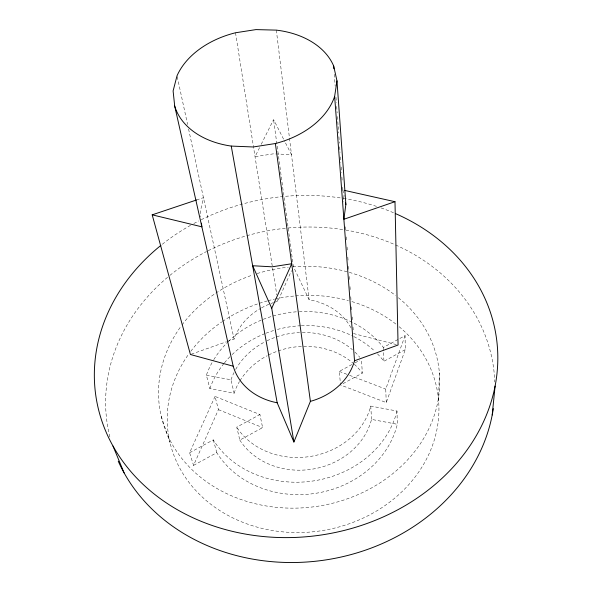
<?xml version="1.0" encoding="UTF-8"?>
<svg xmlns="http://www.w3.org/2000/svg" width="592" height="592" viewBox="0 0 592 592"><rect width="100%" height="100%" fill="white"/><g stroke="black" fill="none" stroke-linecap="round" stroke-linejoin="round"><path stroke-width="0.44" stroke-dasharray="2.96 2.22" d="M438.576 400.355L439.375 372.745M351.937 364.524L339.275 371.406L340.563 385L386.258 402.567L405.268 349.628L405.083 335.634L383.364 347.437A98.879 85.041 -8.4 0 0 299.411 311.636M386.258 402.567L385.74 389.085L405.083 335.634M215.037 396.433L189.618 452.747L193.554 465.379L218.433 409.657L215.037 396.433L259.932 414.526L262.604 427.624L239.819 440.085L236.733 427.135L259.932 414.526M274.259 302.342A62.523 52.399 -8.4 0 1 277.811 301.291L291.493 270.662M259.57 147.623L255.034 156.695L273.252 153.853L291.471 154.608L285.233 142.391M261.22 144.322L273.585 119.591L284.819 141.577M193.554 465.379L216.805 452.665A97.192 84.242 -8.4 0 0 315.847 493.291A97.192 84.242 -8.4 0 0 397.313 424.301L396.988 411.026L370.762 406.09A72.468 62.293 -8.4 0 1 310.141 456.484A72.468 62.293 -8.4 0 1 236.733 427.135M342.983 383.675L362.348 373.093L361.431 359.366M377.481 353.861A97.192 84.242 -8.4 0 1 383.912 361.305L405.268 349.628M189.618 452.747L213.298 439.871A98.879 85.041 -8.4 0 0 314.026 480.837A98.879 85.041 -8.4 0 0 396.988 411.026M355.096 362.807L359.847 360.225M191.275 354.208L226.373 341.799M227.232 341.495L234.077 339.075A62.523 52.399 -8.4 0 1 260.791 308.262M196.492 199.992L203.441 197.669L200.2 212.239L200.718 216.79M206.379 375.173L231.006 379.805L234.106 393.206L209.879 388.589L206.379 375.173A98.879 85.041 -8.4 0 1 213.335 360.402M239.819 440.085A71.24 61.709 -8.4 0 0 312.006 469.204A71.24 61.709 -8.4 0 0 371.539 419.395L397.313 424.301M353.476 333.533L396.292 344.574M339.275 371.406L348.74 375.01M349.598 375.335L385.74 389.085M218.433 409.657L262.604 427.624M350.849 327.672A62.523 52.399 -8.4 0 0 309.128 299.774L293.343 266.526L273.585 119.591M161.253 416.383L169.985 442.527M213.298 439.871L216.805 452.665M177.223 76.671L187.59 124.527M188.574 129.041L234.077 339.075M342.857 190.002L344.174 196.285M235.512 32.767L276.804 294.927M277.522 299.478L277.811 301.291M276.338 30.125L289.362 137.218M289.473 138.128L309.128 299.774M334.288 74.274L335.176 86.217M335.99 97.236L336.397 102.749M336.67 106.427L337.144 112.85M337.418 116.528L338.099 125.711M338.165 126.629L338.639 133.059M338.913 136.737L339.386 143.16M339.66 146.838L340.067 152.351M340.407 156.939L340.814 162.452M341.155 167.04L341.562 172.553M341.902 177.149L342.243 181.737M342.65 187.25L342.99 191.845M343.33 196.448L343.737 201.968M345.58 226.81L345.92 231.405M346.327 236.926L346.668 241.529M347.075 247.049L347.349 250.727M347.83 257.172L348.096 260.85M348.51 266.37L348.851 270.973M349.258 276.494L349.532 280.171M350.005 286.609L350.279 290.295M350.753 296.733L351.026 300.41M351.5 306.856L351.774 310.534M352.255 316.972L352.455 319.732M353.002 327.095L353.209 329.855M370.762 406.09L371.539 419.395M383.364 347.437L383.912 361.305M399.171 326.725A136.219 118.193 -8.4 0 1 405.809 487.823A136.219 118.193 -8.4 0 1 221.808 511.836A136.219 118.193 -8.4 0 1 188.633 354.201M190.765 351.315A136.219 118.193 -8.4 0 1 221.711 321.974M222.466 321.463A136.219 118.193 -8.4 0 1 267.318 300.914M268.198 300.669A136.219 118.193 -8.4 0 1 274.451 299.138M275.354 298.938A136.219 118.193 -8.4 0 1 294.646 295.978M295.563 295.896A136.219 118.193 -8.4 0 1 348.385 300.603M351.9 301.609A136.219 118.193 -8.4 0 1 396.292 324.386M398.431 297.754A141.037 120.472 -8.4 0 1 405.446 462.123A141.037 120.472 -8.4 0 1 214.785 487.201A141.037 120.472 -8.4 0 1 180.96 326.362M182.018 324.927A141.037 120.472 -8.4 0 1 252.703 274.991M257.12 273.556A141.037 120.472 -8.4 0 1 288.297 267.17M292.803 266.763A141.037 120.472 -8.4 0 1 348.399 272.113M349.28 272.364A141.037 120.472 -8.4 0 1 395.537 295.46M395.611 244.984A195.19 167.099 -8.4 0 1 494.786 382.01M109.86 436.955A195.19 167.099 -8.4 0 1 169.216 275.946M169.919 275.369A195.19 167.099 -8.4 0 1 206.534 251.533M208.155 250.712A195.19 167.099 -8.4 0 1 245.983 235.942M246.864 235.69A195.19 167.099 -8.4 0 1 287.142 228.083M288.052 227.994A195.19 167.099 -8.4 0 1 343.145 229.644M345.846 230.088A195.19 167.099 -8.4 0 1 394.768 244.607M162.304 244.267A202.368 170.355 -8.4 0 1 190.594 225.315M193.836 223.524A202.368 170.355 -8.4 0 1 198.742 220.949M201.213 219.713A202.368 170.355 -8.4 0 1 340.711 197.972M343.441 198.394A202.368 170.355 -8.4 0 1 376.719 206.453M381.056 207.925A202.368 170.355 -8.4 0 1 394.746 213.275M213.808 359.618A98.879 85.041 -8.4 0 1 227.831 342.028M228.482 341.399A98.879 85.041 -8.4 0 1 298.509 311.681M231.006 379.805A72.468 62.293 -8.4 0 1 234.025 372.538M235.69 369.401A72.468 62.293 -8.4 0 1 264.646 341.976M267.036 340.763A72.468 62.293 -8.4 0 1 299.552 332.534M302.275 332.452A72.468 62.293 -8.4 0 1 352.395 349.717M355.03 352.122A72.468 62.293 -8.4 0 1 359.825 357.316M234.106 393.206A71.24 61.709 -8.4 0 1 239.479 381.544M239.96 380.752A71.24 61.709 -8.4 0 1 267.133 355.748M268.694 354.941A71.24 61.709 -8.4 0 1 353.602 363.651M354.297 364.272A71.24 61.709 -8.4 0 1 362.348 373.093M261.583 307.818A62.523 52.399 -8.4 0 1 273.371 302.63M209.879 388.589A97.192 84.242 -8.4 0 1 223.917 363.518M224.501 362.8A97.192 84.242 -8.4 0 1 231.405 355.281M232.071 354.63A97.192 84.242 -8.4 0 1 265.061 333.562M265.934 333.215A97.192 84.242 -8.4 0 1 275.62 329.936M277.396 329.441A97.192 84.242 -8.4 0 1 300.418 325.748M301.306 325.696A97.192 84.242 -8.4 0 1 353.084 336.226M353.912 336.641A97.192 84.242 -8.4 0 1 374.899 351.315"/><path stroke-width="0.89" d="M492.204 414.999L495.09 386.088M345.869 204.358L343.878 219.262L394.99 201.702L398.076 345.032L354.519 360.772A62.523 52.399 -8.4 0 1 310.4 401.354L293.898 442.017L277.174 402.767L231.25 146.083A82.451 58.282 -8.4 0 1 174.699 106.064L173.108 90.931L177.03 75.769A82.451 58.282 -8.4 0 1 235.512 32.767L255.944 29.6L276.338 30.125A82.451 58.282 -8.4 0 1 333.673 66.008L336.974 80.867L345.869 204.358L345.491 202.568M354.519 360.772L334.643 96.385L336.974 80.867M271.735 308.291L291.708 263.758L272.142 266.814L252.658 265.741L271.735 308.291L293.898 442.017M277.174 402.767A62.523 52.399 -8.4 0 1 233.218 366.204L190.417 354.504L152.196 214.837L196.492 199.992M334.643 96.385A82.451 58.282 -8.4 0 1 275.376 143.53L253.235 146.971L231.25 146.083M344.655 190.409L394.99 201.702M152.196 214.837L201.857 226.817L201.443 223.169M113.013 446.079L124.083 472.853M174.699 106.064L233.218 366.204M275.376 143.53L310.4 401.354M333.673 66.008L333.881 68.768M493.299 408.613A195.19 167.099 -8.4 0 1 323.025 560.321A195.19 167.099 -8.4 0 1 118.252 461.227M395.597 213.645A202.368 170.355 -8.4 0 1 459.947 459.244A202.368 170.355 -8.4 0 1 161.609 499.604A202.368 170.355 -8.4 0 1 160.883 245.406"/></g></svg>
